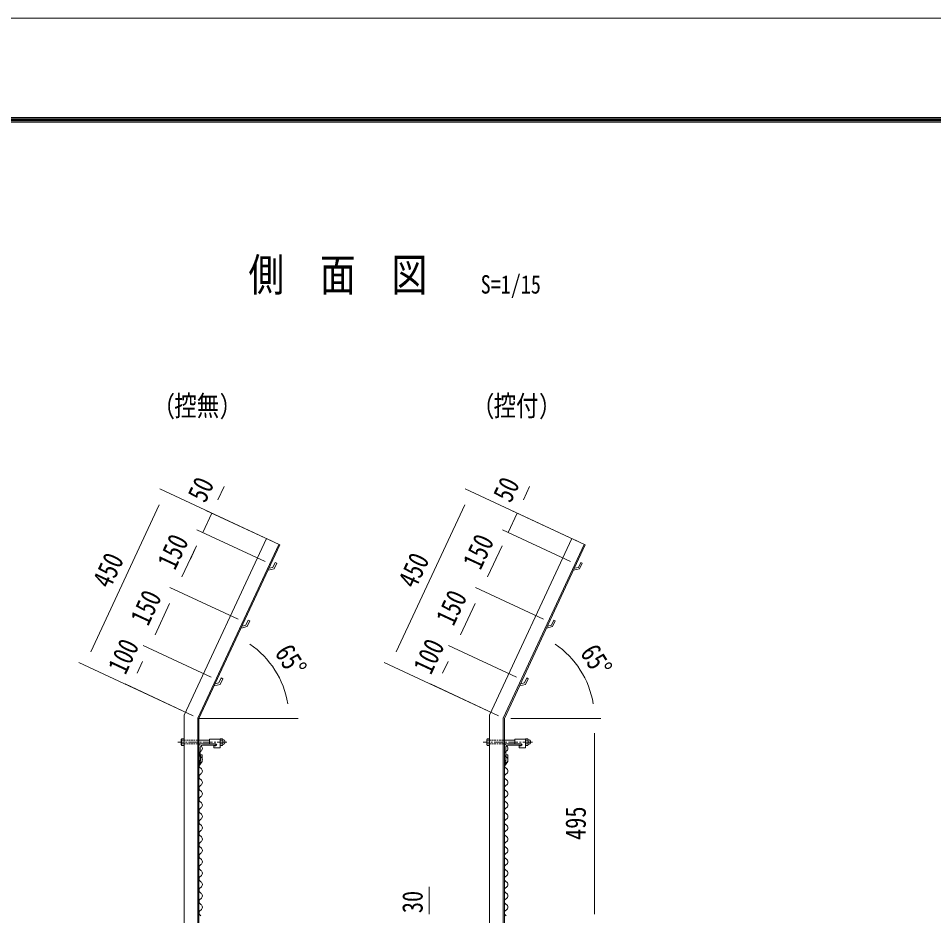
# Model space of a CAD drawing. Units: millimetres, scale not verified. Extents: x -4455 to 4455, y -3150 to 3150.
# Drawn here: x -561 to 1591, y 1040 to 3150 of the extents above; entities that cross this region are included whole.
import ezdxf
from ezdxf.enums import TextEntityAlignment as Align

# ---------------------------------------------------------------- set-up
doc = ezdxf.new("R2010")
doc.units = ezdxf.units.MM
doc.header["$LTSCALE"] = 30
doc.linetypes.add('USER1', pattern=[1.125, 0.75, -0.125, 0.125, -0.125])
doc.linetypes.add('USER3', pattern=[0.1875, 0.125, -0.0625])
doc.layers.add('0-0_D-TTL-TXT', color=7, linetype='Continuous')
for name, color, linetype, lineweight in [('0-1_D-STR1', 1, 'Continuous', 18), ('0-2_D-STR3', 3, 'Continuous', 13), ('0-3_D-BMK', 2, 'USER1', 13), ('0-4_D-STR-DIM', 4, 'Continuous', 13), ('0-8_D-STR2', 2, 'Continuous', 13), ('0-9_5寸法', 3, 'Continuous', 18), ('0-B_1部材', 7, 'Continuous', 9), ('1-2_D-TTL', 7, 'Continuous', 9)]:
    doc.layers.add(name, color=color, linetype=linetype, lineweight=lineweight)
doc.styles.add('ＭＳ ゴシック', font='')
doc.styles.get('ＭＳ ゴシック').set_extended_font_data('MS Gothic')

msp = doc.modelspace()

# ---------------------------------------------------------------- linework, layer by layer
at = {"layer": '0-1_D-STR1'}
for p, q in [((22.34, 1926.57), (-171.12, 1511.7)), ((740.18, 1926.57), (546.72, 1511.7)), ((51.34, 1913.05), (-139.12, 1504.61)), ((769.18, 1913.05), (578.73, 1504.61)), ((771.9, 1911.78), (581.73, 1503.94)), ((26.36, 1852.37), (40.49, 1855.55)), ((28.5, 1856.95), (37.7, 1859.02)), ((46.82, 1869.12), (40.49, 1855.55)), ((744.2, 1852.37), (758.33, 1855.55)), ((746.34, 1856.95), (755.54, 1859.02)), ((764.66, 1869.12), (758.33, 1855.55)), ((-34.9, 1721.01), (-25.7, 1723.08)), ((-20.2, 1734.86), (-25.7, 1723.08)), ((-16.58, 1733.17), (-22.9, 1719.61)), ((-16.58, 1733.17), (-20.2, 1734.86)), ((682.94, 1721.01), (692.14, 1723.08)), ((697.64, 1734.86), (692.14, 1723.08)), ((701.26, 1733.17), (694.94, 1719.61)), ((701.26, 1733.17), (697.64, 1734.86)), ((-37.03, 1716.42), (-22.9, 1719.61)), ((680.81, 1716.42), (694.94, 1719.61)), ((-79.97, 1597.22), (-86.29, 1583.66)), ((637.87, 1597.22), (631.55, 1583.66)), ((-100.43, 1580.48), (-86.29, 1583.66)), ((-98.29, 1585.06), (-89.09, 1587.13)), ((617.41, 1580.48), (631.55, 1583.66)), ((619.55, 1585.06), (628.75, 1587.13)), ((-171.12, 1511.7), (-171.12, -356.06)), ((546.72, 1511.7), (546.72, -656.06)), ((-139.12, 1504.61), (-139.12, -656.06)), ((-136.11, 1503.94), (-136.11, -356.06)), ((578.73, 1504.61), (578.73, -656.06)), ((581.73, 1503.94), (581.73, -656.06)), ((-128.61, 1443.94), (-103.61, 1443.94)), ((-96.11, 1443.94), (-96.11, 1442.94)), ((589.23, 1443.94), (614.23, 1443.94)), ((621.73, 1443.94), (621.73, 1442.94)), ((-136.11, 1403.94), (-136.11, 1438.94)), ((-133.11, 1405.94), (-133.11, 1435.94)), ((-128.11, 1440.94), (-98.11, 1440.94)), ((581.73, 1403.94), (581.73, 1438.94)), ((584.73, 1405.94), (584.73, 1435.94)), ((589.73, 1440.94), (619.73, 1440.94)), ((-136.11, 1398.75), (-132.38, 1404.16)), ((-136.11, 1403.94), (-135.11, 1403.94)), ((-136.11, 1391.71), (-128.38, 1402.91)), ((-132.38, 1417.99), (-132.38, 1404.16)), ((-128.38, 1417.99), (-132.38, 1417.99)), ((-128.38, 1417.99), (-128.38, 1402.91)), ((581.73, 1398.75), (585.46, 1404.16)), ((581.73, 1403.94), (582.73, 1403.94)), ((581.73, 1391.71), (589.46, 1402.91)), ((585.46, 1417.99), (585.46, 1404.16)), ((589.46, 1417.99), (585.46, 1417.99)), ((589.46, 1417.99), (589.46, 1402.91))]:
    msp.add_line(p, q, dxfattribs=at)
for points in [[(22.34, 1926.57), (54.06, 1911.78), (-136.11, 1503.94)], [(46.82, 1869.12), (43.19, 1870.81), (37.7, 1859.02)], [(764.66, 1869.12), (761.03, 1870.81), (755.54, 1859.02)], [(-79.97, 1597.22), (-83.6, 1598.91), (-89.09, 1587.13)], [(637.87, 1597.22), (634.24, 1598.91), (628.75, 1587.13)]]:
    msp.add_lwpolyline(points, dxfattribs=at)
for centre, radius, start, end in [((-131.11, 1438.94), 5, 90, 180), ((-98.11, 1442.94), 2, 270, 0), ((586.73, 1438.94), 5, 90, 180), ((619.73, 1442.94), 2, 270, 0), ((-128.11, 1435.94), 5, 90, 180), ((589.73, 1435.94), 5, 90, 180), ((-135.11, 1405.94), 2, 270, 0), ((582.73, 1405.94), 2, 270, 0)]:
    msp.add_arc(centre, radius, start, end, dxfattribs=at)
at = {"layer": '0-2_D-STR3'}
for p, q in [((-177.51, 1454.31), (-176.41, 1456.23)), ((-177.51, 1454.31), (-177.51, 1442.47)), ((-176.83, 1452.39), (-171.11, 1452.39)), ((-176.83, 1444.39), (-171.11, 1444.39)), ((-176.41, 1456.23), (-171.11, 1456.23)), ((-171.11, 1456.23), (-171.11, 1440.55)), ((-141.02, 1444.39), (-111.31, 1444.39)), ((-136.11, 1452.39), (-111.26, 1452.39)), ((-111.31, 1454.71), (-86.31, 1454.71)), ((-111.31, 1454.71), (-111.31, 1444.21)), ((-111.31, 1444.21), (-96.56, 1444.21)), ((-86.31, 1440.55), (-86.31, 1456.23)), ((-86.31, 1454.71), (-86.31, 1434.71)), ((-80.59, 1452.39), (-86.31, 1452.39)), ((-80.59, 1444.39), (-86.31, 1444.39)), ((-79.91, 1442.47), (-81.01, 1440.55)), ((-79.91, 1442.47), (-79.91, 1454.31)), ((540.33, 1454.31), (541.43, 1456.23)), ((540.33, 1454.31), (540.33, 1442.47)), ((541.01, 1452.39), (546.73, 1452.39)), ((541.01, 1444.39), (546.73, 1444.39)), ((541.43, 1456.23), (546.73, 1456.23)), ((546.73, 1456.23), (546.73, 1440.55)), ((576.82, 1444.39), (606.53, 1444.39)), ((581.73, 1452.39), (606.58, 1452.39)), ((606.53, 1454.71), (631.53, 1454.71)), ((606.53, 1454.71), (606.53, 1444.21)), ((606.53, 1444.21), (621.28, 1444.21)), ((631.53, 1440.55), (631.53, 1456.23)), ((631.53, 1454.71), (631.53, 1434.71)), ((637.25, 1452.39), (631.53, 1452.39)), ((637.25, 1444.39), (631.53, 1444.39)), ((637.93, 1442.47), (636.83, 1440.55)), ((637.93, 1442.47), (637.93, 1454.31)), ((-101.31, 1439.71), (-96.56, 1439.71)), ((-101.31, 1439.71), (-101.31, 1434.71)), ((-101.31, 1434.71), (-86.31, 1434.71)), ((-81.01, 1440.55), (-86.31, 1440.55)), ((616.53, 1439.71), (621.28, 1439.71)), ((616.53, 1439.71), (616.53, 1434.71)), ((616.53, 1434.71), (631.53, 1434.71)), ((636.83, 1440.55), (631.53, 1440.55))]:
    msp.add_line(p, q, dxfattribs=at)
at = {"layer": '0-2_D-STR3', "color": 1, "linetype": 'USER3'}
for p, q in [((-171.11, 1452.39), (-136.11, 1452.39)), ((-171.11, 1444.39), (-136.11, 1444.39)), ((546.73, 1452.39), (581.73, 1452.39)), ((546.73, 1444.39), (581.73, 1444.39))]:
    msp.add_line(p, q, dxfattribs=at)
at = {"layer": '0-2_D-STR3'}
for points in [[(-177.51, 1442.47), (-176.41, 1440.55), (-171.11, 1440.55)], [(-79.91, 1454.31), (-81.01, 1456.23), (-86.31, 1456.23)], [(540.33, 1442.47), (541.43, 1440.55), (546.73, 1440.55)], [(637.93, 1454.31), (636.83, 1456.23), (631.53, 1456.23)]]:
    msp.add_lwpolyline(points, dxfattribs=at)
for centre, radius, start, end in [((-174.49, 1454.31), 3.03, 180, 219.3382), ((-174.49, 1442.47), 3.03, 140.6618, 180), ((-165.51, 1448.39), 12, 160.52878, 199.47122), ((-96.56, 1441.96), 2.25, 270, 90), ((-91.91, 1448.39), 12, 340.52878, 19.47122), ((-82.93, 1454.31), 3.03, 320.6618, 0), ((-82.93, 1442.47), 3.03, 0, 39.3382), ((-80.69, 1448.39), 5.97, 277.58062, 82.41938), ((543.35, 1454.31), 3.03, 180, 219.3382), ((543.35, 1442.47), 3.03, 140.6618, 180), ((552.33, 1448.39), 12, 160.52878, 199.47122), ((621.28, 1441.96), 2.25, 270, 90), ((625.93, 1448.39), 12, 340.52878, 19.47122), ((634.91, 1454.31), 3.03, 320.6618, 0), ((634.91, 1442.47), 3.03, 0, 39.3382), ((637.15, 1448.39), 5.97, 277.58062, 82.41938)]:
    msp.add_arc(centre, radius, start, end, dxfattribs=at)
at = {"layer": '0-3_D-BMK'}
for p, q in [((-70.42, 1448.39), (-185.87, 1448.39)), ((647.42, 1448.39), (531.97, 1448.39))]:
    msp.add_line(p, q, dxfattribs=at)
at = {"layer": '0-4_D-STR-DIM', "color": 1, "lineweight": 18}
for p, q in [((-91.46, 2017.71), (-76.88, 2048.97)), ((626.38, 2017.71), (640.96, 2048.97)), ((40.47, 1918.12), (-228.39, 2043.49)), ((758.31, 1918.12), (489.45, 2043.49)), ((-229.38, 2005.89), (-390.39, 1660.58)), ((488.46, 2005.88), (327.45, 1660.58)), ((-127.17, 1941.12), (-106.04, 1986.44)), ((40.47, 1918.12), (-119.63, 1992.78)), ((590.67, 1941.12), (611.8, 1986.44)), ((758.31, 1918.12), (598.21, 1992.78)), ((19.34, 1872.81), (-140.76, 1947.46)), ((19.34, 1872.81), (-140.76, 1947.46)), ((737.18, 1872.81), (577.08, 1947.46)), ((737.18, 1872.81), (577.08, 1947.46)), ((-141.75, 1909.86), (-175.98, 1836.44)), ((-141.75, 1909.86), (-156.33, 1878.59)), ((576.09, 1909.86), (541.86, 1836.44)), ((576.09, 1909.86), (561.51, 1878.59)), ((-44.06, 1736.86), (-204.16, 1811.52)), ((-44.06, 1736.86), (-204.16, 1811.52)), ((673.79, 1736.86), (513.68, 1811.52)), ((673.79, 1736.86), (513.68, 1811.52)), ((-205.14, 1773.91), (-239.37, 1700.5)), ((512.7, 1773.91), (478.47, 1700.5)), ((-107.45, 1600.91), (-267.55, 1675.57)), ((-107.45, 1600.91), (-267.55, 1675.57)), ((610.39, 1600.91), (450.29, 1675.57)), ((610.39, 1600.91), (450.29, 1675.57)), ((-149.71, 1510.28), (-418.57, 1635.65)), ((-268.54, 1637.96), (-281.64, 1609.87)), ((568.13, 1510.28), (299.27, 1635.65)), ((449.31, 1637.96), (436.2, 1609.87)), ((-149.71, 1510.28), (-309.81, 1584.94)), ((568.13, 1510.28), (408.03, 1584.94)), ((596.73, 1503.94), (808.28, 1503.94)), ((793.28, 1469.44), (793.28, 1043.44)), ((404.87, 1073.44), (404.87, 1107.94)), ((404.87, 1043.44), (404.87, 1077.94))]:
    msp.add_line(p, q, dxfattribs=at)
at = {"layer": '0-4_D-STR-DIM', "color": 1}
msp.add_line((-136.11, 1503.94), (97.41, 1503.94), dxfattribs=at)
at = {"layer": '0-8_D-STR2', "color": 1, "lineweight": 18}
for centre in [(-136.11, 1503.94), (581.73, 1503.94)]:
    msp.add_arc(centre, 211.56, 9.35399, 55.64601, dxfattribs=at)
at = {"layer": '0-8_D-STR2'}
for centre, start, end in [((-128.36, 1419.98), 118.07249, 241.92751), ((-135.47, 1433.31), 298.07249, 61.92751), ((589.48, 1419.98), 118.07249, 241.92751), ((582.37, 1433.31), 298.07249, 61.92751), ((-128.36, 1393.31), 118.07249, 241.92751), ((-135.47, 1406.65), 298.07249, 61.92751), ((589.48, 1393.31), 118.07249, 241.92751), ((582.37, 1406.65), 298.07249, 61.92751), ((-135.47, 1379.98), 298.07249, 61.92751), ((582.37, 1379.98), 298.07249, 61.92751), ((-128.36, 1366.65), 118.07249, 241.92751), ((-135.47, 1353.31), 298.07249, 61.92751), ((589.48, 1366.65), 118.07249, 241.92751), ((582.37, 1353.31), 298.07249, 61.92751), ((-128.36, 1339.98), 118.07249, 241.92751), ((589.48, 1339.98), 118.07249, 241.92751), ((-128.36, 1313.31), 118.07249, 241.92751), ((-135.47, 1326.65), 298.07249, 61.92751), ((589.48, 1313.31), 118.07249, 241.92751), ((582.37, 1326.65), 298.07249, 61.92751), ((-128.36, 1286.65), 118.07249, 241.92751), ((-135.47, 1299.98), 298.07249, 61.92751), ((589.48, 1286.65), 118.07249, 241.92751), ((582.37, 1299.98), 298.07249, 61.92751), ((-135.47, 1273.31), 298.07249, 61.92751), ((582.37, 1273.31), 298.07249, 61.92751), ((-128.36, 1259.98), 118.07249, 241.92751), ((-135.47, 1246.65), 298.07249, 61.92751), ((589.48, 1259.98), 118.07249, 241.92751), ((582.37, 1246.65), 298.07249, 61.92751), ((-128.36, 1233.31), 118.07249, 241.92751), ((-135.47, 1219.98), 298.07249, 61.92751), ((589.48, 1233.31), 118.07249, 241.92751), ((582.37, 1219.98), 298.07249, 61.92751), ((-128.36, 1206.65), 118.07249, 241.92751), ((589.48, 1206.65), 118.07249, 241.92751), ((-128.36, 1179.98), 118.07249, 241.92751), ((-135.47, 1193.31), 298.07249, 61.92751), ((589.48, 1179.98), 118.07249, 241.92751), ((582.37, 1193.31), 298.07249, 61.92751), ((-135.47, 1166.65), 298.07249, 61.92751), ((582.37, 1166.65), 298.07249, 61.92751), ((-128.36, 1153.31), 118.07249, 241.92751), ((-135.47, 1139.98), 298.07249, 61.92751), ((589.48, 1153.31), 118.07249, 241.92751), ((582.37, 1139.98), 298.07249, 61.92751), ((-128.36, 1126.65), 118.07249, 241.92751), ((-135.47, 1113.31), 298.07249, 61.92751), ((589.48, 1126.65), 118.07249, 241.92751), ((582.37, 1113.31), 298.07249, 61.92751), ((-128.36, 1099.98), 118.07249, 241.92751), ((589.48, 1099.98), 118.07249, 241.92751), ((-128.36, 1073.31), 118.07249, 241.92751), ((-135.47, 1086.65), 298.07249, 61.92751), ((589.48, 1073.31), 118.07249, 241.92751), ((582.37, 1086.65), 298.07249, 61.92751), ((-135.47, 1059.98), 298.07249, 61.92751), ((582.37, 1059.98), 298.07249, 61.92751), ((-128.36, 1046.65), 118.07249, 241.92751), ((589.48, 1046.65), 118.07249, 241.92751)]:
    msp.add_arc(centre, 7.56, start, end, dxfattribs=at)
at = {"layer": '0-B_1部材'}
for p, q in [((740.18, 1926.57), (771.9, 1911.78)), ((-131.11, 1443.94), (-96.11, 1443.94)), ((586.73, 1443.94), (621.73, 1443.94))]:
    msp.add_line(p, q, dxfattribs=at)
at = {"layer": '1-2_D-TTL', "color": 2, "lineweight": 18}
msp.add_lwpolyline([(-4454.77, 3150.03), (4454.92, 3150.03), (4454.92, -3150.4), (-4454.77, -3150.4)], close=True, dxfattribs=at)
at = {"layer": '1-2_D-TTL'}
for points in [[(-4168.39, 2916.68), (4168.54, 2916.68), (4168.54, -2917.05), (-4168.39, -2917.05)], [(-4165.74, 2914.02), (4165.89, 2914.02), (4165.89, -2914.4), (-4165.74, -2914.4)], [(-4163.09, 2911.37), (4163.24, 2911.37), (4163.24, -2911.75), (-4163.09, -2911.75)], [(-4160.43, 2908.72), (4160.59, 2908.72), (4160.59, -2909.1), (-4160.43, -2909.1)], [(-4157.78, 2906.07), (4157.93, 2906.07), (4157.93, -2906.45), (-4157.78, -2906.45)]]:
    msp.add_lwpolyline(points, close=True, dxfattribs=at)

# ---------------------------------------------------------------- texts
at = {"layer": '0-0_D-TTL-TXT', "style": 'ＭＳ ゴシック', "width": 0.8}
msp.add_text('側\u3000面\u3000図', height=76.98, dxfattribs=at).set_placement((-19.65, 2485.37), align=Align.BOTTOM_LEFT)
at = {"layer": '0-0_D-TTL-TXT', "color": 3, "style": 'ＭＳ ゴシック', "width": 0.8}
msp.add_text('S=1/15', height=43.33, dxfattribs=at).set_placement((525.94, 2489.75), align=Align.BOTTOM_LEFT)
at = {"layer": '0-4_D-STR-DIM', "color": 3, "style": 'ＭＳ ゴシック', "width": 0.8}
for s, rotation, p in [('50', 65, (-108.2, 2002.27)), ('50', 65, (609.64, 2002.27)), ('150', 65, (-179.36, 1844.29)), ('150', 65, (538.49, 1844.29)), ('450', 65, (-331.49, 1800.5)), ('450', 65, (386.35, 1800.5)), ('150', 65, (-242.65, 1712.73)), ('150', 65, (475.19, 1712.73)), ('100', 65, (-295.71, 1598.19)), ('100', 65, (422.13, 1598.19)), ('495', 90, (787.53, 1218.16)), ('30', 90, (404.09, 1045.99))]:
    msp.add_text(s, height=48.17, rotation=rotation, dxfattribs=at).set_placement(p, align=Align.BOTTOM_LEFT)
at = {"layer": '0-8_D-STR2', "color": 3, "style": 'ＭＳ ゴシック', "width": 0.8}
for p in [(28.22, 1650.42), (746.06, 1650.42)]:
    msp.add_text('65°', height=48.17, rotation=302.5, dxfattribs=at).set_placement(p, align=Align.BOTTOM_LEFT)
at = {"layer": '0-9_5寸法', "color": 7, "style": 'ＭＳ ゴシック', "width": 0.8}
for s, p in [('（ \u3000 ）', (-244.92, 2198.85)), ('控無', (-193.94, 2200.49)), ('（ \u3000 ）', (505.55, 2198.85)), ('控付', (556.53, 2200.49))]:
    msp.add_text(s, height=48.17, dxfattribs=at).set_placement(p, align=Align.BOTTOM_LEFT)

doc.saveas('drawing.dxf')
